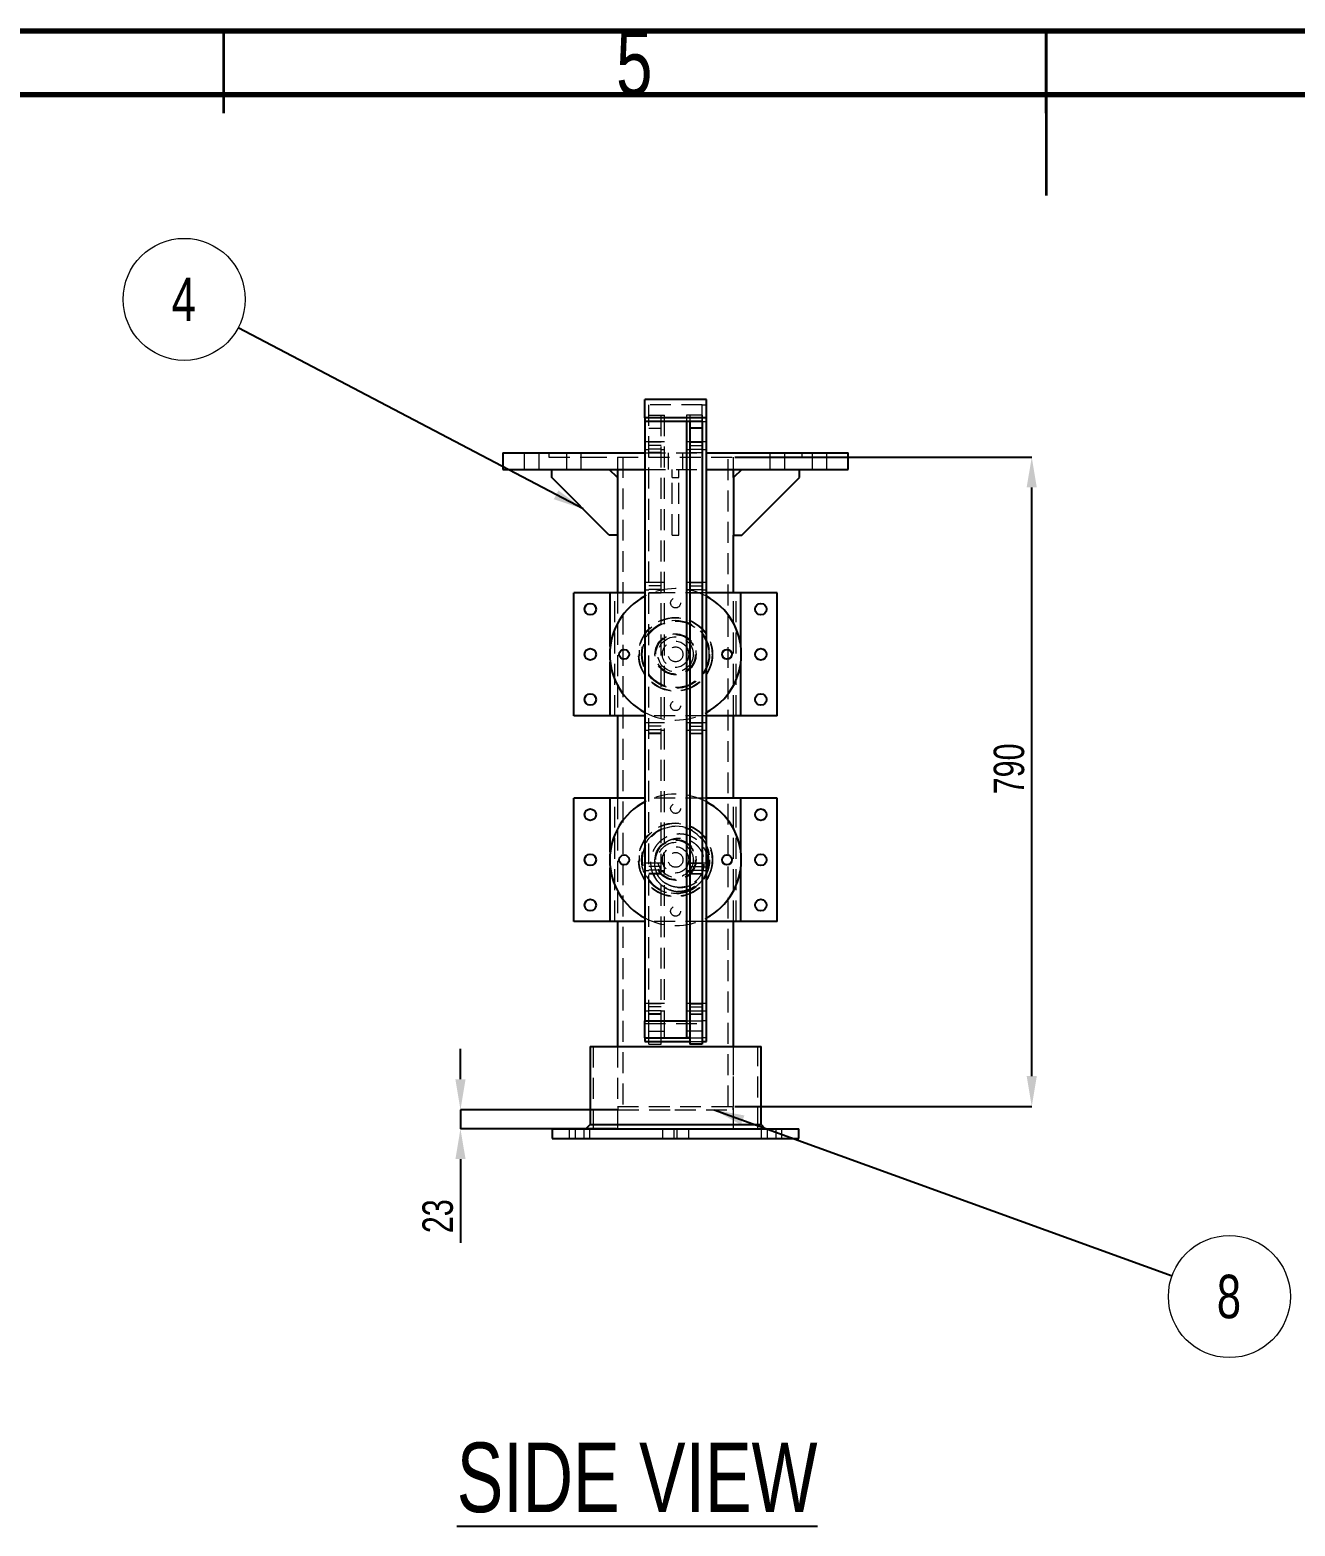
# Model space of a CAD drawing. Header units: millimetres. Extents: x 122 to 2816, y -707 to 556.
# Drawn here: x 2554.3 to 2631.2, y 282.5 to 373.5 of the extents above; entities that cross this region are included whole.
import ezdxf

# ---------------------------------------------------------------- set-up
doc = ezdxf.new("R2010")
doc.units = ezdxf.units.MM
doc.header["$PDSIZE"] = -1
doc.linetypes.add('HIDDEN', pattern=[1.905, 1.27, -0.635])
doc.layers.add('FORMAT', color=7, linetype='Continuous')
doc.styles.add('SLDTEXTSTYLE7', font='TXT', dxfattribs={"width": 0.75})
doc.dimstyles.new('SLDDIMSTYLE0', dxfattribs={"dimtxt": 2.5, "dimasz": 1.852083, "dimexe": 0, "dimexo": 0.625, "dimgap": 0, "dimtad": 1, "dimdec": 0, "dimrnd": 1e-09, "dimtxsty": 'Standard', "dimsah": 1, "dimcen": 2.5, "dimazin": 3, "dimtfac": 1.852083, "dimtdec": 0, "dimtmove": 0, "dimatfit": 3, "dimfrac": 2})
doc.dimstyles.new('SLDDIMSTYLE11', dxfattribs={"dimtxt": 1.852083, "dimasz": 1.852083, "dimexe": 0, "dimexo": 0.625, "dimgap": 0.463021, "dimtad": 1, "dimdec": 0, "dimlfac": 20, "dimrnd": 1e-09, "dimzin": 12, "dimtxsty": 'SLDTEXTSTYLE7', "dimsah": 1, "dimcen": 2.5, "dimazin": 3, "dimtfac": 1, "dimtdec": 0, "dimtmove": 0, "dimatfit": 3, "dimfrac": 2, "dimtzin": 12})
doc.dimstyles.new('SLDDIMSTYLE12', dxfattribs={"dimtxt": 1.852083, "dimasz": 1.852083, "dimexe": 0, "dimexo": 0.625, "dimgap": 0.463021, "dimtad": 1, "dimdec": 0, "dimlfac": 20, "dimrnd": 1e-09, "dimzin": 12, "dimtxsty": 'SLDTEXTSTYLE7', "dimsah": 1, "dimcen": 2.5, "dimazin": 3, "dimtfac": 1, "dimtdec": 0, "dimtmove": 0, "dimatfit": 0, "dimfrac": 2, "dimtzin": 12})

# ---------------------------------------------------------------- blocks, each defined once
blk = doc.blocks.new('*D1198')
at = {"layer": 'Defpoints', "color": 0}
for p in [(2580.494, 307.778), (2590.074, 307.778), (2590.041, 306.628)]:
    blk.add_point(p, dxfattribs=at)
at = {"layer": 'FORMAT', "color": 0, "lineweight": -2}
for p, q in [((2580.494, 309.63), (2580.494, 311.482)), ((2590.011, 307.778), (2580.494, 307.778)), ((2580.494, 307.778), (2580.494, 306.628)), ((2589.979, 306.628), (2580.494, 306.628)), ((2580.494, 304.776), (2580.494, 299.682))]:
    blk.add_line(p, q, dxfattribs=at)
at = {"layer": 'FORMAT', "color": 0}
for points in [[(2580.186, 309.63), (2580.803, 309.63), (2580.494, 307.778)], [(2580.186, 304.776), (2580.803, 304.776), (2580.494, 306.628)]]:
    blk.add_solid(points, dxfattribs=at)
at = {"layer": 'FORMAT', "color": 0, "insert": (2578.179, 301.303), "char_height": 1.8521, "attachment_point": 2, "rotation": 90, "style": 'SLDTEXTSTYLE7'}
blk.add_mtext('\\A1;23', dxfattribs=at)
blk = doc.blocks.new('*D1199')
at = {"layer": 'Defpoints', "color": 0}
for p in [(2597.106, 347.478), (2615.235, 347.478), (2597.106, 307.978)]:
    blk.add_point(p, dxfattribs=at)
at = {"layer": 'FORMAT', "color": 0, "lineweight": -2}
for p, q in [((2597.169, 347.478), (2615.235, 347.478)), ((2615.235, 309.83), (2615.235, 345.626)), ((2597.169, 307.978), (2615.235, 307.978))]:
    blk.add_line(p, q, dxfattribs=at)
at = {"layer": 'FORMAT', "color": 0}
for points in [[(2614.926, 345.626), (2615.543, 345.626), (2615.235, 347.478)], [(2614.926, 309.83), (2615.543, 309.83), (2615.235, 307.978)]]:
    blk.add_solid(points, dxfattribs=at)
at = {"layer": 'FORMAT', "color": 0, "insert": (2612.92, 328.511), "char_height": 1.8521, "attachment_point": 2, "rotation": 90, "style": 'SLDTEXTSTYLE7'}
blk.add_mtext('\\A1;790', dxfattribs=at)
blk = doc.blocks.new('SW_NOTE_0_79')
at = {"color": 0, "linetype": 'Continuous', "lineweight": 0}
blk.add_circle((-3.284, 1.726), 3.71, dxfattribs=at)
at = {"color": 0, "linetype": 'Continuous', "lineweight": 0, "insert": (-3.311, 3.054), "char_height": 2.646, "attachment_point": 2, "style": 'SLDTEXTSTYLE7'}
blk.add_mtext('4', dxfattribs=at)
blk = doc.blocks.new('SW_NOTE_0_80')
at = {"color": 0, "linetype": 'Continuous', "lineweight": 0}
blk.add_circle((3.488, -1.265), 3.71, dxfattribs=at)
at = {"color": 0, "linetype": 'Continuous', "lineweight": 0, "insert": (3.462, 0.063), "char_height": 2.646, "attachment_point": 2, "style": 'SLDTEXTSTYLE7'}
blk.add_mtext('8', dxfattribs=at)

msp = doc.modelspace()

# ---------------------------------------------------------------- linework, layer by layer
at = {"color": 7, "linetype": 'Continuous', "lineweight": 70}
for p, q in [((2416.103329, 373.396281), (2816.103329, 373.396281)), ((2421.103329, 369.529806), (2810.505801, 369.529806))]:
    msp.add_line(p, q, dxfattribs=at)
at = {"color": 7, "linetype": 'Continuous', "lineweight": 35}
for p, q in [((2566.103329, 368.396281), (2566.103329, 373.396281)), ((2616.103329, 373.397281), (2616.103329, 363.395281)), ((2616.103329, 368.396281), (2616.103329, 373.396281))]:
    msp.add_line(p, q, dxfattribs=at)
at = {"color": 7, "linetype": 'Continuous', "lineweight": 25}
for p, q in [((2591.698507, 349.869654), (2591.698507, 350.976164)), ((2595.448507, 350.976164), (2591.698507, 350.976164)), ((2595.448507, 349.869654), (2595.448507, 350.976164)), ((2591.698507, 349.869654), (2591.698507, 349.632476)), ((2595.448507, 349.869654), (2591.698507, 349.869654)), ((2595.198507, 349.632476), (2591.698507, 349.632476)), ((2591.698507, 349.632476), (2591.698507, 313.185881)), ((2594.448507, 349.632476), (2594.248507, 349.632476)), ((2594.248507, 349.632476), (2594.248507, 312.158407)), ((2594.448507, 349.632476), (2594.448507, 349.237294)), ((2595.198507, 349.632476), (2595.198507, 349.237294)), ((2595.448507, 311.921229), (2595.448507, 349.869654)), ((2595.198507, 349.237294), (2594.448507, 349.237294)), ((2594.448507, 349.237294), (2594.448507, 311.763225)), ((2595.198507, 349.237294), (2595.198507, 311.763225)), ((2583.073507, 347.72774), (2583.073507, 346.72774)), ((2583.073507, 347.72774), (2586.148886, 347.72774)), ((2586.148886, 347.72774), (2591.698507, 347.72774)), ((2595.448507, 347.72774), (2604.073507, 347.72774)), ((2604.073507, 346.72774), (2604.073507, 347.72774)), ((2583.073507, 346.72774), (2586.148886, 346.72774)), ((2586.041007, 346.22774), (2586.041007, 346.72774)), ((2586.148886, 346.72774), (2591.698507, 346.72774)), ((2590.041007, 346.22774), (2589.541007, 346.72774)), ((2590.041007, 346.72774), (2590.041007, 346.22774)), ((2595.448507, 346.72774), (2604.073507, 346.72774)), ((2597.106007, 346.22774), (2597.106007, 346.72774)), ((2597.606007, 346.72774), (2597.106007, 346.22774)), ((2601.106007, 346.22774), (2601.106007, 346.72774)), ((2589.541007, 342.72774), (2586.041007, 346.22774)), ((2590.041007, 346.22774), (2590.041007, 342.72774)), ((2597.106007, 346.22774), (2597.106007, 342.72774)), ((2597.606007, 342.72774), (2601.106007, 346.22774)), ((2590.041007, 342.72774), (2589.541007, 342.72774)), ((2590.041007, 342.72774), (2590.041007, 339.22774)), ((2597.106007, 339.22774), (2597.106007, 342.72774)), ((2597.106007, 342.72774), (2597.606007, 342.72774)), ((2587.391007, 331.72774), (2587.391007, 339.22774)), ((2589.602323, 339.22774), (2587.391007, 339.22774)), ((2589.602323, 335.957003), (2589.602323, 339.22774)), ((2591.698507, 339.22774), (2589.602323, 339.22774)), ((2597.544692, 339.22774), (2595.448507, 339.22774)), ((2597.544692, 335.957003), (2597.544692, 339.22774)), ((2599.756007, 339.22774), (2597.544692, 339.22774)), ((2599.756007, 331.72774), (2599.756007, 339.22774)), ((2589.602323, 331.72774), (2589.602323, 334.998476)), ((2597.544692, 331.72774), (2597.544692, 334.998476)), ((2589.602323, 331.72774), (2587.391007, 331.72774)), ((2591.698507, 331.72774), (2589.602323, 331.72774)), ((2590.041007, 331.72774), (2590.041007, 326.72774)), ((2597.544692, 331.72774), (2595.448507, 331.72774)), ((2597.106007, 326.72774), (2597.106007, 331.72774)), ((2599.756007, 331.72774), (2597.544692, 331.72774)), ((2587.391007, 319.22774), (2587.391007, 326.72774)), ((2589.602323, 326.72774), (2587.391007, 326.72774)), ((2589.602323, 323.457003), (2589.602323, 326.72774)), ((2591.698507, 326.72774), (2589.602323, 326.72774)), ((2597.544692, 326.72774), (2595.448507, 326.72774)), ((2597.544692, 323.457003), (2597.544692, 326.72774)), ((2599.756007, 326.72774), (2597.544692, 326.72774)), ((2599.756007, 319.22774), (2599.756007, 326.72774)), ((2589.602323, 319.22774), (2589.602323, 322.498476)), ((2597.544692, 319.22774), (2597.544692, 322.498476)), ((2589.602323, 319.22774), (2587.391007, 319.22774)), ((2591.698507, 319.22774), (2589.602323, 319.22774)), ((2590.041007, 319.22774), (2590.041007, 311.62774)), ((2597.544692, 319.22774), (2595.448507, 319.22774)), ((2597.106007, 311.62774), (2597.106007, 319.22774)), ((2599.756007, 319.22774), (2597.544692, 319.22774)), ((2591.698507, 313.185881), (2594.248507, 313.185881)), ((2591.698507, 312.158407), (2591.698507, 313.185881)), ((2591.698507, 312.158407), (2591.698507, 311.921229)), ((2591.698507, 312.158407), (2594.448507, 312.158407)), ((2594.448507, 312.158407), (2594.248507, 312.158407)), ((2588.373507, 311.62774), (2588.373507, 306.87774)), ((2588.373507, 311.62774), (2598.773507, 311.62774)), ((2591.698507, 311.921229), (2594.448507, 311.921229)), ((2595.198507, 311.763225), (2594.448507, 311.763225)), ((2595.198507, 311.921229), (2595.448507, 311.921229)), ((2598.773507, 306.87774), (2598.773507, 311.62774)), ((2588.373507, 306.87774), (2588.123507, 306.62774)), ((2588.373507, 306.87774), (2598.773507, 306.87774)), ((2599.023507, 306.62774), (2598.773507, 306.87774)), ((2586.073507, 306.62774), (2586.073507, 306.02774)), ((2586.073507, 306.62774), (2586.083674, 306.62774)), ((2586.073507, 306.02774), (2586.083674, 306.02774)), ((2586.083674, 306.62774), (2601.073507, 306.62774)), ((2586.083674, 306.02774), (2601.073507, 306.02774)), ((2601.073507, 306.02774), (2601.073507, 306.62774))]:
    msp.add_line(p, q, dxfattribs=at)
at = {"color": 7, "linetype": 'HIDDEN', "lineweight": 18}
for p, q in [((2595.198507, 350.65995), (2591.698507, 350.65995)), ((2591.948507, 313.185881), (2591.948507, 350.65995)), ((2595.198507, 350.65995), (2595.448507, 350.65995)), ((2595.198507, 349.632476), (2595.198507, 350.65995)), ((2591.948507, 350.027658), (2592.698507, 350.027658)), ((2592.698507, 350.027658), (2592.898507, 350.027658)), ((2592.698507, 312.553589), (2592.698507, 350.027658)), ((2592.898507, 312.553589), (2592.898507, 350.027658)), ((2594.448507, 350.027658), (2594.248507, 350.027658)), ((2594.248507, 350.027658), (2594.248507, 349.632476)), ((2594.448507, 350.027658), (2594.448507, 349.632476)), ((2595.198507, 350.027658), (2594.448507, 350.027658)), ((2595.198507, 350.027658), (2595.198507, 349.632476)), ((2595.198507, 349.632476), (2595.448507, 349.632476)), ((2591.948507, 349.237294), (2592.698507, 349.237294)), ((2584.373507, 347.72774), (2584.373507, 346.72774)), ((2585.273507, 346.72774), (2585.273507, 347.72774)), ((2585.873507, 347.72774), (2585.873507, 347.47774)), ((2586.936323, 347.72774), (2586.936323, 346.72774)), ((2587.836323, 346.72774), (2587.836323, 347.72774)), ((2591.948507, 348.394824), (2591.698507, 348.394824)), ((2591.698507, 347.944824), (2591.948507, 347.944824)), ((2591.698507, 347.72774), (2595.448507, 347.72774)), ((2592.698507, 348.394824), (2591.948507, 348.394824)), ((2592.698507, 348.383283), (2591.948507, 348.383283)), ((2592.698507, 348.185692), (2591.948507, 348.185692)), ((2592.698507, 347.956364), (2591.948507, 347.956364)), ((2592.698507, 347.758772), (2591.948507, 347.758772)), ((2591.948507, 347.747232), (2592.698507, 347.747232)), ((2592.898507, 348.394824), (2592.698507, 348.394824)), ((2592.698507, 347.944824), (2592.898507, 347.944824)), ((2593.123507, 347.72774), (2593.123507, 346.72774)), ((2594.023507, 346.72774), (2594.023507, 347.72774)), ((2594.448507, 348.394824), (2594.248507, 348.394824)), ((2594.248507, 347.944824), (2594.448507, 347.944824)), ((2595.198507, 348.394824), (2594.448507, 348.394824)), ((2594.448507, 348.383283), (2595.198507, 348.383283)), ((2594.448507, 348.185692), (2595.198507, 348.185692)), ((2594.448507, 347.956364), (2595.198507, 347.956364)), ((2594.448507, 347.758772), (2595.198507, 347.758772)), ((2594.448507, 347.747232), (2595.198507, 347.747232)), ((2595.448507, 348.394824), (2595.198507, 348.394824)), ((2595.198507, 347.944824), (2595.448507, 347.944824)), ((2599.310692, 347.72774), (2599.310692, 346.72774)), ((2600.210692, 346.72774), (2600.210692, 347.72774)), ((2601.273507, 347.47774), (2601.273507, 347.72774)), ((2601.873507, 347.72774), (2601.873507, 346.72774)), ((2602.773507, 346.72774), (2602.773507, 347.72774)), ((2585.873507, 347.47774), (2588.128785, 347.47774)), ((2588.128785, 347.47774), (2601.273507, 347.47774)), ((2590.041007, 347.47774), (2590.041007, 346.72774)), ((2590.041007, 347.47774), (2590.041007, 346.72774)), ((2590.368507, 347.47774), (2590.368507, 307.97774)), ((2591.698507, 346.72774), (2595.448507, 346.72774)), ((2593.373507, 346.22774), (2593.373507, 346.72774)), ((2593.773507, 346.22774), (2593.773507, 346.72774)), ((2596.778507, 307.97774), (2596.778507, 347.47774)), ((2597.106007, 346.72774), (2597.106007, 347.47774)), ((2597.106007, 346.72774), (2597.106007, 347.47774)), ((2593.373507, 346.22774), (2593.773507, 346.22774)), ((2593.373507, 342.72774), (2593.373507, 346.22774)), ((2593.773507, 342.72774), (2593.773507, 346.22774)), ((2593.373507, 342.72774), (2593.773507, 342.72774)), ((2591.948507, 339.856428), (2591.698507, 339.856428)), ((2592.698507, 339.856428), (2591.948507, 339.856428)), ((2592.698507, 339.844888), (2591.948507, 339.844888)), ((2592.698507, 339.647297), (2591.948507, 339.647297)), ((2592.898507, 339.856428), (2592.698507, 339.856428)), ((2594.448507, 339.856428), (2594.248507, 339.856428)), ((2595.198507, 339.856428), (2594.448507, 339.856428)), ((2594.448507, 339.844888), (2595.198507, 339.844888)), ((2594.448507, 339.647297), (2595.198507, 339.647297)), ((2595.448507, 339.856428), (2595.198507, 339.856428)), ((2589.891007, 331.72774), (2589.891007, 339.22774)), ((2590.041007, 339.22774), (2590.041007, 331.72774)), ((2591.698507, 339.406428), (2591.948507, 339.406428)), ((2595.448507, 339.22774), (2591.698507, 339.22774)), ((2592.698507, 339.417968), (2591.948507, 339.417968)), ((2592.698507, 339.220377), (2591.948507, 339.220377)), ((2591.948507, 339.208837), (2592.698507, 339.208837)), ((2592.698507, 339.406428), (2592.898507, 339.406428)), ((2594.248507, 339.406428), (2594.448507, 339.406428)), ((2594.448507, 339.417968), (2595.198507, 339.417968)), ((2594.448507, 339.220377), (2595.198507, 339.220377)), ((2594.448507, 339.208837), (2595.198507, 339.208837)), ((2595.198507, 339.406428), (2595.448507, 339.406428)), ((2597.106007, 331.72774), (2597.106007, 339.22774)), ((2597.256007, 331.72774), (2597.256007, 339.22774)), ((2589.602323, 334.998476), (2589.602323, 335.957003)), ((2597.544692, 334.998476), (2597.544692, 335.957003)), ((2591.351007, 335.47774), (2591.355594, 335.396782)), ((2591.504747, 335.494178), (2591.503507, 335.47774)), ((2595.640234, 335.398461), (2595.642765, 335.485787)), ((2595.795801, 335.471803), (2595.795242, 335.486343)), ((2595.448507, 331.72774), (2591.698507, 331.72774)), ((2591.948507, 331.318033), (2591.698507, 331.318033)), ((2592.698507, 331.318033), (2591.948507, 331.318033)), ((2592.698507, 331.306492), (2591.948507, 331.306492)), ((2592.898507, 331.318033), (2592.698507, 331.318033)), ((2594.448507, 331.318033), (2594.248507, 331.318033)), ((2595.198507, 331.318033), (2594.448507, 331.318033)), ((2594.448507, 331.306492), (2595.198507, 331.306492)), ((2595.448507, 331.318033), (2595.198507, 331.318033)), ((2591.698507, 330.868033), (2591.948507, 330.868033)), ((2592.698507, 331.108901), (2591.948507, 331.108901)), ((2592.698507, 330.879573), (2591.948507, 330.879573)), ((2592.698507, 330.681982), (2591.948507, 330.681982)), ((2591.948507, 330.670441), (2592.698507, 330.670441)), ((2592.698507, 330.868033), (2592.898507, 330.868033)), ((2594.248507, 330.868033), (2594.448507, 330.868033)), ((2594.448507, 331.108901), (2595.198507, 331.108901)), ((2594.448507, 330.879573), (2595.198507, 330.879573)), ((2594.448507, 330.681982), (2595.198507, 330.681982)), ((2594.448507, 330.670441), (2595.198507, 330.670441)), ((2595.198507, 330.868033), (2595.448507, 330.868033)), ((2589.891007, 319.22774), (2589.891007, 326.72774)), ((2590.041007, 326.72774), (2590.041007, 319.22774)), ((2595.448507, 326.72774), (2591.698507, 326.72774)), ((2597.106007, 319.22774), (2597.106007, 326.72774)), ((2597.256007, 319.22774), (2597.256007, 326.72774)), ((2589.602323, 322.498476), (2589.602323, 323.457003)), ((2597.544692, 322.498476), (2597.544692, 323.457003)), ((2591.351007, 322.97774), (2591.355594, 322.896782)), ((2591.504747, 322.994178), (2591.503507, 322.97774)), ((2591.948507, 322.779637), (2591.698507, 322.779637)), ((2591.698507, 322.329637), (2591.948507, 322.329637)), ((2592.698507, 322.779637), (2591.948507, 322.779637)), ((2592.698507, 322.768097), (2591.948507, 322.768097)), ((2592.698507, 322.570506), (2591.948507, 322.570506)), ((2592.698507, 322.341177), (2591.948507, 322.341177)), ((2592.698507, 322.143586), (2591.948507, 322.143586)), ((2592.898507, 322.779637), (2592.698507, 322.779637)), ((2592.698507, 322.329637), (2592.898507, 322.329637)), ((2594.448507, 322.779637), (2594.248507, 322.779637)), ((2594.248507, 322.329637), (2594.448507, 322.329637)), ((2595.198507, 322.779637), (2594.448507, 322.779637)), ((2594.448507, 322.768097), (2595.198507, 322.768097)), ((2594.448507, 322.570506), (2595.198507, 322.570506)), ((2594.448507, 322.341177), (2595.198507, 322.341177)), ((2594.448507, 322.143586), (2595.198507, 322.143586)), ((2595.448507, 322.779637), (2595.198507, 322.779637)), ((2595.198507, 322.329637), (2595.448507, 322.329637)), ((2595.640234, 322.898461), (2595.642765, 322.985787)), ((2595.795801, 322.971803), (2595.795242, 322.986343)), ((2591.948507, 322.132046), (2592.698507, 322.132046)), ((2593.24806, 321.412741), (2593.429015, 321.355058)), ((2593.383427, 321.364649), (2593.283236, 321.401037)), ((2594.448507, 322.132046), (2595.198507, 322.132046)), ((2593.34883, 321.112205), (2593.247503, 321.148123)), ((2593.420207, 321.097356), (2593.34883, 321.112205)), ((2595.448507, 319.22774), (2591.698507, 319.22774)), ((2591.948507, 314.241242), (2591.698507, 314.241242)), ((2592.698507, 314.241242), (2591.948507, 314.241242)), ((2592.698507, 314.229702), (2591.948507, 314.229702)), ((2592.698507, 314.03211), (2591.948507, 314.03211)), ((2592.898507, 314.241242), (2592.698507, 314.241242)), ((2594.448507, 314.241242), (2594.248507, 314.241242)), ((2595.198507, 314.241242), (2594.448507, 314.241242)), ((2594.448507, 314.229702), (2595.198507, 314.229702)), ((2594.448507, 314.03211), (2595.198507, 314.03211)), ((2595.448507, 314.241242), (2595.198507, 314.241242)), ((2591.698507, 313.791242), (2591.948507, 313.791242)), ((2592.698507, 313.802782), (2591.948507, 313.802782)), ((2592.698507, 313.605191), (2591.948507, 313.605191)), ((2591.948507, 313.59365), (2592.698507, 313.59365)), ((2591.948507, 312.158407), (2591.948507, 313.185881)), ((2592.698507, 313.791242), (2592.898507, 313.791242)), ((2594.248507, 313.791242), (2594.448507, 313.791242)), ((2594.248507, 313.185881), (2595.198507, 313.185881)), ((2594.448507, 313.802782), (2595.198507, 313.802782)), ((2594.448507, 313.605191), (2595.198507, 313.605191)), ((2594.448507, 313.59365), (2595.198507, 313.59365)), ((2595.198507, 313.791242), (2595.448507, 313.791242)), ((2595.448507, 313.185881), (2595.198507, 313.185881)), ((2591.698507, 313.02774), (2595.448507, 313.02774)), ((2591.948507, 311.763225), (2591.948507, 312.553589)), ((2591.948507, 312.553589), (2592.698507, 312.553589)), ((2592.698507, 312.158407), (2592.698507, 312.553589)), ((2592.698507, 312.553589), (2592.898507, 312.553589)), ((2592.698507, 311.763225), (2592.698507, 312.553589)), ((2592.898507, 312.158407), (2592.898507, 312.553589)), ((2594.448507, 312.553589), (2594.248507, 312.553589)), ((2595.198507, 312.553589), (2594.448507, 312.553589)), ((2594.448507, 312.158407), (2595.198507, 312.158407)), ((2595.448507, 312.158407), (2595.198507, 312.158407)), ((2588.573507, 311.62774), (2588.573507, 306.62774)), ((2588.573507, 311.62774), (2588.573507, 306.62774)), ((2590.041007, 311.62774), (2590.041007, 307.97774)), ((2590.041007, 311.62774), (2590.041007, 306.62774)), ((2591.948507, 311.763225), (2592.698507, 311.763225)), ((2594.448507, 311.921229), (2595.198507, 311.921229)), ((2597.106007, 307.97774), (2597.106007, 311.62774)), ((2597.106007, 306.62774), (2597.106007, 311.62774)), ((2598.573507, 306.62774), (2598.573507, 311.62774)), ((2598.573507, 306.62774), (2598.573507, 311.62774)), ((2590.041007, 307.97774), (2597.106007, 307.97774)), ((2590.073507, 307.97774), (2590.073507, 307.77774)), ((2590.073507, 307.77774), (2593.527093, 307.77774)), ((2593.527093, 307.77774), (2597.073507, 307.77774)), ((2597.073507, 307.77774), (2597.073507, 307.97774)), ((2587.110089, 306.62774), (2587.110089, 306.02774)), ((2587.461432, 306.62774), (2587.461432, 306.02774)), ((2588.010089, 306.02774), (2588.010089, 306.62774)), ((2588.361432, 306.02774), (2588.361432, 306.62774)), ((2592.772164, 306.62774), (2592.772164, 306.02774)), ((2593.474851, 306.62774), (2593.474851, 306.02774)), ((2593.672164, 306.02774), (2593.672164, 306.62774)), ((2594.374851, 306.02774), (2594.374851, 306.62774)), ((2598.785583, 306.62774), (2598.785583, 306.02774)), ((2599.136926, 306.62774), (2599.136926, 306.02774)), ((2599.685583, 306.02774), (2599.685583, 306.62774)), ((2600.036926, 306.02774), (2600.036926, 306.62774))]:
    msp.add_line(p, q, dxfattribs=at)
at = {"color": 7, "linetype": 'HIDDEN', "lineweight": 18, "flags": 128}
msp.add_lwpolyline([(2595.534244, 322.521487), (2595.524318, 322.519712), (2595.497117, 322.52125), (2595.456783, 322.525866), (2595.409457, 322.532857), (2595.362343, 322.541159), (2595.322614, 322.549509), (2595.296318, 322.556634), (2595.287459, 322.56145), (2595.297385, 322.563225), (2595.324586, 322.561687), (2595.36492, 322.557071), (2595.412246, 322.55008), (2595.45936, 322.541778), (2595.499089, 322.533428), (2595.525385, 322.526303), (2595.534244, 322.521487)], dxfattribs=at)
at = {"color": 7, "linetype": 'Continuous', "lineweight": 25}
for centre, radius in [((2588.391007, 338.22774), 0.35), ((2598.756007, 338.22774), 0.35), ((2588.391007, 335.47774), 0.35), ((2598.756007, 335.47774), 0.35), ((2590.448507, 335.47774), 0.3), ((2596.698507, 335.47774), 0.3), ((2588.391007, 332.72774), 0.35), ((2598.756007, 332.72774), 0.35), ((2588.391007, 325.72774), 0.35), ((2598.756007, 325.72774), 0.35), ((2588.391007, 322.97774), 0.35), ((2590.448507, 322.97774), 0.3), ((2596.698507, 322.97774), 0.3), ((2598.756007, 322.97774), 0.35), ((2588.391007, 320.22774), 0.35), ((2598.756007, 320.22774), 0.35)]:
    msp.add_circle(centre, radius, dxfattribs=at)
at = {"color": 7, "linetype": 'HIDDEN', "lineweight": 18}
for centre, radius in [((2593.573507, 338.60274), 0.3), ((2593.573507, 335.47774), 2.25), ((2593.573507, 335.47774), 2.2225), ((2593.573507, 335.47774), 2.07), ((2593.573507, 335.47774), 2.025), ((2593.573507, 335.47774), 1.25), ((2593.573507, 335.47774), 1.2075), ((2593.573507, 335.47774), 1.2), ((2593.573507, 335.47774), 1.069), ((2593.573507, 335.47774), 0.8), ((2593.573507, 335.47774), 0.45), ((2593.573507, 332.35274), 0.3), ((2593.573507, 326.10274), 0.3), ((2593.573507, 322.97774), 2.25), ((2593.573507, 322.97774), 2.2225), ((2593.573507, 322.97774), 2.07), ((2593.573507, 322.97774), 1.25), ((2593.573507, 322.97774), 1.2075), ((2593.573507, 322.97774), 1.2), ((2593.573507, 322.97774), 1.069), ((2593.573507, 322.97774), 0.8), ((2593.573507, 322.97774), 0.45), ((2593.573507, 319.85274), 0.3)]:
    msp.add_circle(centre, radius, dxfattribs=at)
for centre, radius, start, end in [((2593.573507, 335.47774), 4, 62.04681312, 117.95318688), ((2593.573507, 335.47774), 4, 242.04681312, 297.95318688), ((2593.573507, 322.97774), 4, 62.04681312, 117.95318688), ((2593.573507, 322.97774), 2.025, 100.48337072, 304.36725504), ((2593.573507, 322.97774), 2.025, 343.35758368, 100.48337072), ((2593.573507, 322.97774), 4, 242.04681312, 297.95318688)]:
    msp.add_arc(centre, radius, start, end, dxfattribs=at)
at = {"color": 7, "linetype": 'Continuous', "lineweight": 25}
for centre, start, end in [((2593.573507, 335.47774), 117.95318688, 242.04681312), ((2593.573507, 335.47774), 0, 62.04681312), ((2593.573507, 335.47774), 297.95318688, 0), ((2593.573507, 322.97774), 117.95318688, 242.04681312), ((2593.573507, 322.97774), 0, 62.04681312), ((2593.573507, 322.97774), 297.95318688, 0)]:
    msp.add_arc(centre, 4, start, end, dxfattribs=at)
at = {"color": 7, "linetype": 'HIDDEN', "lineweight": 18}
for points, knots in [([(2591.367321, 335.73339), (2591.365298, 335.720265), (2591.352329, 335.6361), (2591.351612, 335.550224), (2591.351007, 335.47774)], [0, 0, 0, 0, 0.155943776, 1, 1, 1, 1]), ([(2591.503507, 335.47774), (2591.504052, 335.371098), (2591.50463, 335.258024), (2591.530519, 335.150192), (2591.531992, 335.144058)], [0, 0, 0, 0, 0.9431137, 1, 1, 1, 1]), ([(2595.534244, 322.521487), (2595.545751, 322.627702), (2595.568009, 322.833153), (2595.532734, 323.132015), (2595.458313, 323.400615), (2595.35173, 323.635362), (2595.224706, 323.835127), (2595.086603, 324.000608), (2594.945404, 324.134353), (2594.795362, 324.249239), (2594.635646, 324.346534), (2594.461285, 324.427866), (2594.251115, 324.499574), (2593.998453, 324.548788), (2593.705286, 324.55656), (2593.412252, 324.514802), (2593.128719, 324.423665), (2592.864633, 324.285968), (2592.627415, 324.105528), (2592.424187, 323.887763), (2592.260563, 323.638684), (2592.14138, 323.365657), (2592.069991, 323.076354), (2592.04847, 322.77918), (2592.077435, 322.482651), (2592.156059, 322.195217), (2592.282048, 321.925272), (2592.451876, 321.680363), (2592.6605, 321.467766), (2592.902183, 321.293323), (2593.169642, 321.162295), (2593.455631, 321.078228), (2593.751425, 321.043689), (2594.049111, 321.059599), (2594.339518, 321.12547), (2594.614948, 321.239558), (2594.866887, 321.398315), (2595.088562, 321.597591), (2595.273634, 321.831085), (2595.415089, 322.09299), (2595.507489, 322.348728), (2595.529664, 322.518661), (2595.538999, 322.590195)], [0, 0, 0, 0, 0.028919113, 0.055937743, 0.081071509, 0.104340108, 0.125642926, 0.145141422, 0.162699177, 0.178326293, 0.196356006, 0.213352263, 0.230451579, 0.256524962, 0.282893913, 0.309693054, 0.336488251, 0.363348058, 0.390151381, 0.417003167, 0.443815971, 0.47065844, 0.497482076, 0.524313943, 0.551149205, 0.577969734, 0.604815494, 0.631625879, 0.658480847, 0.685282438, 0.712145316, 0.738939473, 0.765808969, 0.792597045, 0.81947186, 0.846255218, 0.873134055, 0.899914049, 0.926795609, 0.953573603, 0.980456588, 1, 1, 1, 1]), ([(2592.72674, 323.835572), (2592.743669, 323.855143), (2592.815989, 323.938754), (2592.974687, 324.055631), (2593.193632, 324.178292), (2593.426207, 324.258707), (2593.658948, 324.299944), (2593.862696, 324.304112), (2594.042624, 324.285387), (2594.212771, 324.249294), (2594.387188, 324.188806), (2594.560945, 324.102398), (2594.726362, 323.992379), (2594.89036, 323.846849), (2595.043343, 323.662425), (2595.174186, 323.437151), (2595.269756, 323.173008), (2595.306987, 322.928441), (2595.308224, 322.721323), (2595.294445, 322.615239), (2595.287459, 322.56145)], [0, 0, 0, 0, 0.020388537, 0.087103006, 0.153726391, 0.217996205, 0.280079647, 0.339473268, 0.37804961, 0.422556288, 0.476366044, 0.523163757, 0.575270132, 0.632589287, 0.695477187, 0.763456972, 0.837037391, 0.915720983, 0.957267351, 1, 1, 1, 1]), ([(2591.367321, 323.23339), (2591.365298, 323.220265), (2591.352329, 323.1361), (2591.351612, 323.050224), (2591.351007, 322.97774)], [0, 0, 0, 0, 0.155943776, 1, 1, 1, 1]), ([(2595.303447, 322.71124), (2595.294844, 322.629357), (2595.277353, 322.462862), (2595.197752, 322.222252), (2595.080635, 321.995444), (2594.926217, 321.792081), (2594.739704, 321.617466), (2594.52655, 321.477007), (2594.29253, 321.374451), (2594.044769, 321.312931), (2593.789978, 321.294113), (2593.535839, 321.318565), (2593.289339, 321.385614), (2593.057797, 321.493269), (2592.847693, 321.63852), (2592.665156, 321.817127), (2592.515394, 322.023997), (2592.402704, 322.253201), (2592.33031, 322.498103), (2592.30045, 322.751704), (2592.313225, 323.006973), (2592.371213, 323.25507), (2592.443347, 323.446512), (2592.508173, 323.545107), (2592.526343, 323.572742)], [0, 0, 0, 0, 0.045386036, 0.092284994, 0.139017934, 0.185909698, 0.232651117, 0.279533413, 0.326285679, 0.373156241, 0.419921736, 0.466778296, 0.513559382, 0.56039968, 0.607198732, 0.654020507, 0.700839454, 0.747640879, 0.794478227, 0.841260912, 0.888114398, 0.934880707, 0.981748079, 1, 1, 1, 1]), ([(2591.503507, 322.97774), (2591.504052, 322.871098), (2591.50463, 322.758024), (2591.530519, 322.650192), (2591.531992, 322.644058)], [0, 0, 0, 0, 0.9431137, 1, 1, 1, 1]), ([(2593.034932, 321.237649), (2592.986451, 321.262103), (2592.863237, 321.324255), (2592.685927, 321.462854), (2592.504926, 321.64853), (2592.361004, 321.858854), (2592.255641, 322.085218), (2592.205561, 322.274135), (2592.194909, 322.399232), (2592.200334, 322.447064), (2592.204613, 322.461298), (2592.208438, 322.467926), (2592.211454, 322.471096), (2592.214857, 322.472696), (2592.218278, 322.472942), (2592.222808, 322.471599), (2592.232223, 322.46492), (2592.260274, 322.42618), (2592.310287, 322.318376), (2592.395736, 322.153572), (2592.528263, 321.948645), (2592.706442, 321.74916), (2592.881688, 321.596932), (2593.001392, 321.535235), (2593.034131, 321.518361)], [0, 0, 0, 0, 0.056967955, 0.144783405, 0.234796065, 0.328666722, 0.411021991, 0.496069421, 0.532766087, 0.541930356, 0.546521989, 0.548225935, 0.549944261, 0.551020985, 0.552100891, 0.553471296, 0.555896337, 0.56406333, 0.603097732, 0.68076116, 0.758971433, 0.858709468, 0.961357531, 1, 1, 1, 1]), ([(2593.663248, 321.313539), (2593.707031, 321.307219), (2593.853543, 321.286068), (2594.093267, 321.310573), (2594.371757, 321.378158), (2594.597693, 321.475153), (2594.763709, 321.571101), (2594.878057, 321.645198), (2594.945039, 321.691704), (2594.987452, 321.712085), (2594.999301, 321.715624), (2595.005849, 321.716451), (2595.010878, 321.715528), (2595.013982, 321.713775), (2595.016248, 321.710801), (2595.017708, 321.705962), (2595.017328, 321.693656), (2595.000975, 321.649269), (2594.941123, 321.562882), (2594.822017, 321.434948), (2594.647611, 321.300475), (2594.436903, 321.186746), (2594.209896, 321.105696), (2593.974605, 321.061845), (2593.800437, 321.048733), (2593.707192, 321.057618), (2593.69327, 321.058945)], [0, 0, 0, 0, 0.044054501, 0.147419229, 0.237328438, 0.329529464, 0.391372625, 0.428430806, 0.465484473, 0.472529676, 0.475164945, 0.477815795, 0.479007818, 0.480211464, 0.481276228, 0.482656624, 0.485165861, 0.493392704, 0.529215403, 0.58917183, 0.66730191, 0.747666335, 0.82713685, 0.906598843, 0.986054954, 1, 1, 1, 1])]:
    msp.add_open_spline(points, degree=3, knots=knots, dxfattribs=at)

# ---------------------------------------------------------------- block references
at = {"color": 7, "linetype": 'Continuous', "lineweight": 0}
for name, p in [('SW_NOTE_0_79', (2566.97831, 355.343467)), ('SW_NOTE_0_80', (2623.765303, 297.680765))]:
    msp.add_blockref(name, p, dxfattribs=at)

# ---------------------------------------------------------------- texts
at = {"color": 7, "linetype": 'Continuous', "lineweight": 0, "insert": (2591.063366, 373.456435), "char_height": 3.96875, "attachment_point": 2, "style": 'SLDTEXTSTYLE7'}
msp.add_mtext('5', dxfattribs=at)
at = {"layer": 'FORMAT', "insert": (2580.265011, 287.536981), "char_height": 4.23333333, "attachment_point": 1, "style": 'SLDTEXTSTYLE7'}
msp.add_mtext('\\LSIDE VIEW', dxfattribs=at)

# ---------------------------------------------------------------- dimensions: what is measured, and where the dimension line sits
at = {"layer": 'FORMAT'}
for base, p1, p2, dimstyle, picture, middle in [((2615.234606, 347.47774), (2597.106007, 307.97774), (2597.106007, 347.47774), 'SLDDIMSTYLE11', '*D1199', (2615.234606, 328.510546)), ((2580.494269, 307.77774), (2590.041007, 306.62774), (2590.073507, 307.77774), 'SLDDIMSTYLE12', '*D1198', (2580.494269, 301.303))]:
    dim = msp.add_linear_dim(base=base, p1=p1, p2=p2, angle=90, dimstyle=dimstyle, dxfattribs=at)
    dim.commit()
    dim.dimension.update_dxf_attribs({"geometry": picture, "text_midpoint": middle, "dimtype": 160})

# ---------------------------------------------------------------- leaders
at = {"color": 7, "linetype": 'Continuous', "lineweight": 0}
for points in [[(2587.949389, 344.319358), (2566.97831, 355.343467)], [(2595.915197, 307.77774), (2623.765303, 297.680765)]]:
    msp.add_leader(points, dimstyle='SLDDIMSTYLE0', dxfattribs=at)

doc.saveas('drawing.dxf')
